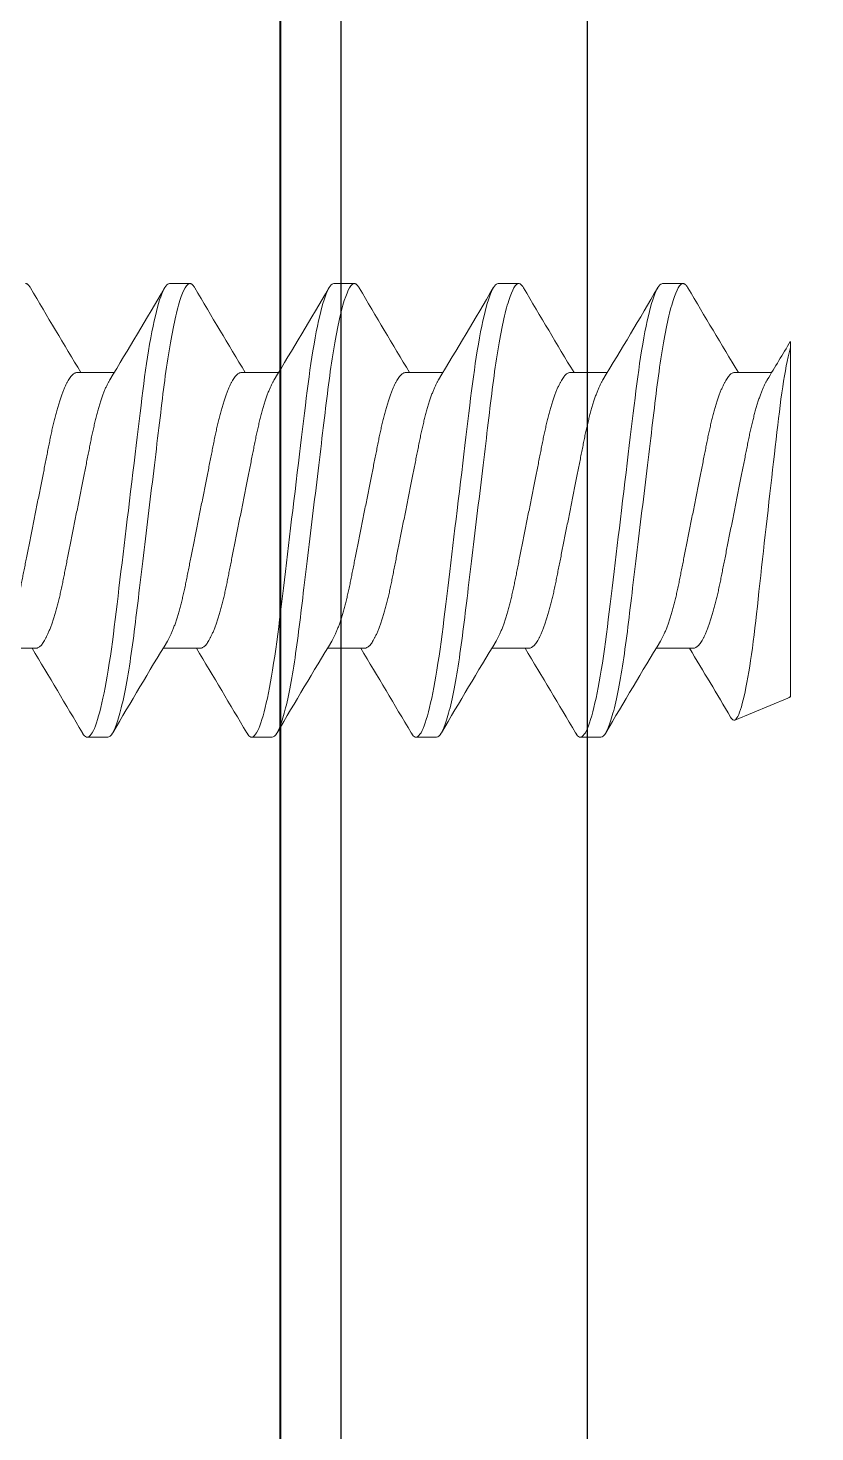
# Model space of a CAD drawing. Extents: x -26 to 91, y -47 to 75.
# Drawn here: x 0.9456 to 1.1849, y 53.9208 to 54.3479 of the extents above; entities that cross this region are included whole.
import ezdxf

# ---------------------------------------------------------------- set-up
doc = ezdxf.new("R2010")
doc.units = 0
doc.header["$MEASUREMENT"] = 0
doc.layers.get('0').update_dxf_attribs({"linetype": 'CONTINUOUS'})
for name, color, linetype in [('Ballons', 7, 'CONTINUOUS'), ('DIM', 7, 'CONTINUOUS'), ('FRAME', 1, 'CONTINUOUS')]:
    doc.layers.add(name, color=color, linetype=linetype)

# ---------------------------------------------------------------- blocks, each defined once
blk = doc.blocks.new('3806 MULLION')
blk.add_lwpolyline([(-1.674, -0.2185), (-3.625, -0.2185, -0.414214), (-3.731, -0.1125), (-3.731, -0.0685, 0.414214), (-3.762, -0.0375), (-3.764, -0.0375, 0.308174), (-3.79284, -0.05714, -0.627979), (-4.0731, -0.078, 0.267949), (-4.09995, -0.0625), (-4.39, -0.0625, 0.414214), (-4.4, -0.0725), (-4.4, -0.36963, -0.237131), (-4.4125, -0.3945, 0.457629), (-4.41592, -0.4413), (-4.34586, -0.51136, -0.668179), (-4.36, -0.5455), (-4.49, -0.5455, -0.414214), (-4.5, -0.5355), (-4.5, 0), (-4.5, 0.5355, -0.414214)], format="xyb")
blk.add_lwpolyline([(-3.625, -0.1435, -0.414214), (-3.656, -0.1125), (-3.656, 0.1125, -0.414214), (-3.625, 0.1435), (-1.637, 0.1435, -0.414214), (-1.606, 0.1125), (-1.606, -0.1125, -0.414214), (-1.637, -0.1435)], format="xyb", close=True)
blk = doc.blocks.new('no 6 500')
at = {"color": 7, "linetype": 'Continuous', "lineweight": 15}
for p, q in [((56.68842, 21.47031), (56.68217, 21.47031)), ((56.73842, 21.47031), (56.73217, 21.47031)), ((56.78842, 21.47031), (56.78217, 21.47031)), ((56.83842, 21.47031), (56.83217, 21.47031)), ((56.89531, 21.4584), (56.87916, 21.46508)), ((56.89605, 21.45809), (56.89605, 21.34991)), ((56.66655, 21.44325), (56.65524, 21.44325)), ((56.71655, 21.44325), (56.70524, 21.44325)), ((56.76655, 21.44325), (56.75524, 21.44325)), ((56.81655, 21.44325), (56.80524, 21.44325)), ((56.86655, 21.44325), (56.85524, 21.44325)), ((56.67905, 21.35937), (56.69036, 21.35937)), ((56.72905, 21.35937), (56.74036, 21.35937)), ((56.77905, 21.35937), (56.79036, 21.35937)), ((56.82905, 21.35937), (56.84036, 21.35937)), ((56.87905, 21.35937), (56.89036, 21.35937)), ((56.70717, 21.33231), (56.71342, 21.33231)), ((56.75717, 21.33231), (56.76342, 21.33231)), ((56.80717, 21.33231), (56.81342, 21.33231)), ((56.85717, 21.33231), (56.86342, 21.33231))]:
    blk.add_line(p, q, dxfattribs=at)
at = {"color": 7, "linetype": 'Continuous', "lineweight": 15, "flags": 128}
for points in [[(56.68069, 21.46899), (56.68077, 21.46912), (56.68107, 21.46956), (56.68135, 21.46989), (56.68164, 21.47013), (56.68191, 21.47026), (56.68217, 21.47031), (56.68246, 21.47026), (56.68276, 21.47009), (56.68306, 21.46982), (56.68338, 21.46943), (56.6837, 21.46893), (56.68402, 21.46831), (56.68434, 21.46761), (56.68465, 21.46681), (56.68498, 21.46591), (56.6853, 21.46491), (56.68563, 21.4638), (56.68596, 21.46259), (56.68629, 21.46129), (56.68662, 21.45989), (56.68695, 21.4584), (56.68727, 21.45683), (56.68759, 21.4552), (56.68791, 21.45349), (56.68823, 21.45172), (56.68854, 21.44988), (56.68886, 21.44782), (56.68919, 21.4457), (56.6895, 21.44352), (56.68981, 21.44128), (56.69011, 21.43901), (56.6904, 21.43669), (56.69067, 21.43447), (56.69095, 21.43219), (56.69123, 21.42985), (56.69152, 21.42744), (56.69182, 21.42498), (56.69212, 21.42246), (56.69243, 21.4199), (56.69274, 21.4173), (56.69306, 21.41465), (56.69339, 21.41198), (56.69371, 21.40934), (56.69403, 21.40667), (56.69435, 21.40399), (56.69467, 21.40131), (56.69502, 21.39841), (56.69537, 21.39552), (56.69572, 21.39265), (56.69607, 21.3898), (56.69641, 21.38697), (56.69674, 21.38419), (56.69706, 21.3816), (56.69736, 21.37906), (56.69766, 21.37657), (56.69796, 21.37413), (56.69825, 21.37175), (56.69853, 21.36943), (56.6988, 21.36717), (56.69907, 21.36497), (56.69934, 21.36281), (56.69963, 21.36067), (56.69992, 21.35862), (56.70021, 21.35661), (56.70051, 21.35465), (56.70081, 21.35274), (56.70115, 21.35076), (56.70149, 21.34885), (56.70183, 21.34702), (56.70218, 21.34529), (56.70253, 21.34365), (56.70288, 21.34211), (56.70321, 21.34075), (56.70354, 21.33949), (56.70386, 21.33833), (56.70419, 21.33726), (56.70451, 21.3363), (56.70483, 21.33545), (56.70515, 21.33469), (56.70546, 21.33405), (56.70577, 21.3335), (56.70607, 21.33306), (56.70635, 21.33273), (56.70664, 21.3325), (56.70691, 21.33236), (56.70717, 21.33231), (56.70717, 21.33231)], [(56.73069, 21.46899), (56.73077, 21.46912), (56.73107, 21.46956), (56.73135, 21.46989), (56.73164, 21.47013), (56.73191, 21.47026), (56.73217, 21.47031), (56.73246, 21.47026), (56.73276, 21.47009), (56.73306, 21.46982), (56.73338, 21.46943), (56.7337, 21.46893), (56.73402, 21.46831), (56.73434, 21.46761), (56.73465, 21.46681), (56.73498, 21.46591), (56.7353, 21.46491), (56.73563, 21.4638), (56.73596, 21.46259), (56.73629, 21.46129), (56.73662, 21.45989), (56.73695, 21.4584), (56.73727, 21.45683), (56.73759, 21.4552), (56.73791, 21.45349), (56.73823, 21.45172), (56.73854, 21.44988), (56.73886, 21.44782), (56.73919, 21.4457), (56.7395, 21.44352), (56.73981, 21.44128), (56.74011, 21.43901), (56.7404, 21.43669), (56.74067, 21.43447), (56.74095, 21.43219), (56.74123, 21.42985), (56.74152, 21.42744), (56.74182, 21.42498), (56.74212, 21.42246), (56.74243, 21.4199), (56.74274, 21.4173), (56.74306, 21.41465), (56.74339, 21.41198), (56.74371, 21.40934), (56.74403, 21.40667), (56.74435, 21.40399), (56.74467, 21.40131), (56.74502, 21.39841), (56.74537, 21.39552), (56.74572, 21.39265), (56.74607, 21.3898), (56.74641, 21.38697), (56.74674, 21.38419), (56.74706, 21.3816), (56.74736, 21.37906), (56.74766, 21.37657), (56.74796, 21.37413), (56.74825, 21.37175), (56.74853, 21.36943), (56.7488, 21.36717), (56.74907, 21.36497), (56.74934, 21.36281), (56.74963, 21.36067), (56.74992, 21.35862), (56.75021, 21.35661), (56.75051, 21.35465), (56.75081, 21.35274), (56.75115, 21.35076), (56.75149, 21.34885), (56.75183, 21.34702), (56.75218, 21.34529), (56.75253, 21.34365), (56.75288, 21.34211), (56.75321, 21.34075), (56.75354, 21.33949), (56.75386, 21.33833), (56.75419, 21.33726), (56.75451, 21.3363), (56.75483, 21.33545), (56.75515, 21.33469), (56.75546, 21.33405), (56.75577, 21.3335), (56.75607, 21.33306), (56.75635, 21.33273), (56.75664, 21.3325), (56.75691, 21.33236), (56.75717, 21.33231), (56.75717, 21.33231)], [(56.78069, 21.46899), (56.78077, 21.46912), (56.78107, 21.46956), (56.78135, 21.46989), (56.78164, 21.47013), (56.78191, 21.47026), (56.78217, 21.47031), (56.78246, 21.47026), (56.78276, 21.47009), (56.78306, 21.46982), (56.78338, 21.46943), (56.7837, 21.46893), (56.78402, 21.46831), (56.78434, 21.46761), (56.78465, 21.46681), (56.78498, 21.46591), (56.7853, 21.46491), (56.78563, 21.4638), (56.78596, 21.46259), (56.78629, 21.46129), (56.78662, 21.45989), (56.78695, 21.4584), (56.78727, 21.45683), (56.78759, 21.4552), (56.78791, 21.45349), (56.78823, 21.45172), (56.78854, 21.44988), (56.78886, 21.44782), (56.78919, 21.4457), (56.7895, 21.44352), (56.78981, 21.44128), (56.79011, 21.43901), (56.7904, 21.43669), (56.79067, 21.43447), (56.79095, 21.43219), (56.79123, 21.42985), (56.79152, 21.42744), (56.79182, 21.42498), (56.79212, 21.42246), (56.79243, 21.4199), (56.79274, 21.4173), (56.79306, 21.41465), (56.79339, 21.41198), (56.79371, 21.40934), (56.79403, 21.40667), (56.79435, 21.40399), (56.79467, 21.40131), (56.79502, 21.39841), (56.79537, 21.39552), (56.79572, 21.39265), (56.79607, 21.3898), (56.79641, 21.38697), (56.79674, 21.38419), (56.79706, 21.3816), (56.79736, 21.37906), (56.79766, 21.37657), (56.79796, 21.37413), (56.79825, 21.37175), (56.79853, 21.36943), (56.7988, 21.36717), (56.79907, 21.36497), (56.79934, 21.36281), (56.79963, 21.36067), (56.79992, 21.35862), (56.80021, 21.35661), (56.80051, 21.35465), (56.80081, 21.35274), (56.80115, 21.35076), (56.80149, 21.34885), (56.80183, 21.34702), (56.80218, 21.34529), (56.80253, 21.34365), (56.80288, 21.34211), (56.80321, 21.34075), (56.80354, 21.33949), (56.80386, 21.33833), (56.80419, 21.33726), (56.80451, 21.3363), (56.80483, 21.33545), (56.80515, 21.33469), (56.80546, 21.33405), (56.80577, 21.3335), (56.80607, 21.33306), (56.80635, 21.33273), (56.80664, 21.3325), (56.80691, 21.33236), (56.80717, 21.33231), (56.80717, 21.33231)], [(56.83069, 21.46899), (56.83077, 21.46912), (56.83107, 21.46956), (56.83135, 21.46989), (56.83164, 21.47013), (56.83191, 21.47026), (56.83217, 21.47031), (56.83246, 21.47026), (56.83276, 21.47009), (56.83306, 21.46982), (56.83338, 21.46943), (56.8337, 21.46893), (56.83402, 21.46831), (56.83434, 21.46761), (56.83465, 21.46681), (56.83498, 21.46591), (56.8353, 21.46491), (56.83563, 21.4638), (56.83596, 21.46259), (56.83629, 21.46129), (56.83662, 21.45989), (56.83695, 21.4584), (56.83727, 21.45683), (56.83759, 21.4552), (56.83791, 21.45349), (56.83823, 21.45172), (56.83854, 21.44988), (56.83886, 21.44782), (56.83919, 21.4457), (56.8395, 21.44352), (56.83981, 21.44128), (56.84011, 21.43901), (56.8404, 21.43669), (56.84067, 21.43447), (56.84095, 21.43219), (56.84123, 21.42985), (56.84152, 21.42744), (56.84182, 21.42498), (56.84212, 21.42246), (56.84243, 21.4199), (56.84274, 21.4173), (56.84306, 21.41465), (56.84339, 21.41198), (56.84371, 21.40934), (56.84403, 21.40667), (56.84435, 21.40399), (56.84467, 21.40131), (56.84502, 21.39841), (56.84537, 21.39552), (56.84572, 21.39265), (56.84607, 21.3898), (56.84641, 21.38697), (56.84674, 21.38419), (56.84706, 21.3816), (56.84736, 21.37906), (56.84766, 21.37657), (56.84796, 21.37413), (56.84825, 21.37175), (56.84853, 21.36943), (56.8488, 21.36717), (56.84907, 21.36497), (56.84934, 21.36281), (56.84963, 21.36067), (56.84992, 21.35862), (56.85021, 21.35661), (56.85051, 21.35465), (56.85081, 21.35274), (56.85115, 21.35076), (56.85149, 21.34885), (56.85183, 21.34702), (56.85218, 21.34529), (56.85253, 21.34365), (56.85288, 21.34211), (56.85321, 21.34075), (56.85354, 21.33949), (56.85386, 21.33833), (56.85419, 21.33726), (56.85451, 21.3363), (56.85483, 21.33545), (56.85515, 21.33469), (56.85546, 21.33405), (56.85577, 21.3335), (56.85607, 21.33306), (56.85635, 21.33273), (56.85664, 21.3325), (56.85691, 21.33236), (56.85717, 21.33231), (56.85717, 21.33231)], [(56.89605, 21.35182), (56.89595, 21.35218), (56.89567, 21.35334), (56.89538, 21.3546), (56.89509, 21.35596), (56.89482, 21.35734), (56.89454, 21.35881), (56.89427, 21.36037), (56.89401, 21.362), (56.89374, 21.36374), (56.89347, 21.36555), (56.89321, 21.36745), (56.89295, 21.36941), (56.89271, 21.37135), (56.89247, 21.37336), (56.89223, 21.37542), (56.89198, 21.37753), (56.89172, 21.37972), (56.89146, 21.38196), (56.8912, 21.38425), (56.89093, 21.38657), (56.89066, 21.38893), (56.89038, 21.39132), (56.8901, 21.39374), (56.88983, 21.39619), (56.88954, 21.3987), (56.88926, 21.40122), (56.88897, 21.40376), (56.88868, 21.40631), (56.88841, 21.40878), (56.88813, 21.41125), (56.88786, 21.41373), (56.88759, 21.41618), (56.88731, 21.41867), (56.88704, 21.42114), (56.88677, 21.42358), (56.88651, 21.426), (56.88626, 21.42829), (56.88602, 21.43053), (56.88578, 21.43275), (56.88554, 21.43492), (56.88528, 21.43707), (56.88503, 21.43917), (56.88476, 21.44123), (56.8845, 21.44321), (56.88423, 21.44512), (56.88396, 21.44696), (56.88369, 21.44874), (56.88341, 21.45044), (56.88313, 21.45209), (56.88284, 21.45365), (56.88256, 21.45514), (56.88227, 21.45653), (56.882, 21.45779), (56.88172, 21.45897), (56.88144, 21.46005), (56.88117, 21.46103), (56.88089, 21.46193), (56.88062, 21.46272), (56.88034, 21.46341), (56.88007, 21.46398), (56.87982, 21.46442), (56.87957, 21.46476), (56.87933, 21.46499), (56.87909, 21.46511), (56.87884, 21.46512), (56.87858, 21.46503), (56.87833, 21.46482), (56.87806, 21.4645), (56.87787, 21.46419)], [(56.8953, 21.45839), (56.89567, 21.4582), (56.89605, 21.45791)]]:
    blk.add_lwpolyline(points, dxfattribs=at)
at = {"color": 7, "linetype": 'Continuous', "lineweight": 15}
for centre, radius, start, end in [((54.64127, 22.66592), 2.36471, 328.86553, 329.59164), ((58.63673, 22.61116), 2.25714, 210.39936, 211.22546), ((54.69127, 22.66592), 2.36471, 328.86553, 329.59164), ((58.6869, 22.61127), 2.25734, 210.3994, 211.22543), ((54.74111, 22.66602), 2.36491, 328.86559, 329.59164), ((58.737, 22.61132), 2.25745, 210.39942, 211.2254), ((54.79111, 22.66602), 2.36491, 328.86559, 329.59164), ((58.78734, 22.61153), 2.25785, 210.39949, 211.22533), ((55.02078, 22.55834), 2.15544, 328.84615, 329.49452), ((58.70425, 20.13675), 2.36462, 148.86552, 149.59176), ((54.75848, 20.19123), 2.25759, 30.39934, 31.22538), ((58.75425, 20.13675), 2.36462, 148.86552, 149.59176), ((54.80848, 20.19123), 2.25759, 30.39934, 31.22538), ((58.80367, 20.1371), 2.36394, 148.86541, 149.59186), ((54.85864, 20.19132), 2.2574, 30.39928, 31.22538), ((58.85367, 20.1371), 2.36394, 148.86541, 149.59186), ((54.90864, 20.19132), 2.2574, 30.39928, 31.22538), ((58.90367, 20.1371), 2.36394, 148.86541, 149.59186), ((55.48396, 20.50714), 1.64446, 30.83005, 31.30443)]:
    blk.add_arc(centre, radius, start, end, dxfattribs=at)
for points, knots in [([(56.68842, 21.47031), (56.68933, 21.47031), (56.69038, 21.46863), (56.69258, 21.46164), (56.69373, 21.45633), (56.69531, 21.44665), (56.69582, 21.44315), (56.69677, 21.43586), (56.69721, 21.43206), (56.6987, 21.41977), (56.69981, 21.41055), (56.70204, 21.39207), (56.70315, 21.38285), (56.70464, 21.37056), (56.70508, 21.36677), (56.70603, 21.35947), (56.70654, 21.35597), (56.70812, 21.34629), (56.70927, 21.34098), (56.71147, 21.33399), (56.71252, 21.33231), (56.71342, 21.33231)], [0, 0, 0, 0, 0.125, 0.125, 0.25, 0.25, 0.3125, 0.3125, 0.375, 0.375, 0.5, 0.5, 0.625, 0.625, 0.6875, 0.6875, 0.75, 0.75, 0.875, 0.875, 1, 1, 1, 1]), ([(56.73842, 21.47031), (56.73933, 21.47031), (56.74038, 21.46863), (56.74258, 21.46164), (56.74373, 21.45633), (56.74531, 21.44665), (56.74582, 21.44315), (56.74677, 21.43586), (56.74721, 21.43206), (56.7487, 21.41977), (56.74981, 21.41055), (56.75204, 21.39207), (56.75315, 21.38285), (56.75464, 21.37056), (56.75508, 21.36677), (56.75603, 21.35947), (56.75654, 21.35597), (56.75812, 21.34629), (56.75927, 21.34098), (56.76147, 21.33399), (56.76252, 21.33231), (56.76342, 21.33231)], [0, 0, 0, 0, 0.125, 0.125, 0.25, 0.25, 0.3125, 0.3125, 0.375, 0.375, 0.5, 0.5, 0.625, 0.625, 0.6875, 0.6875, 0.75, 0.75, 0.875, 0.875, 1, 1, 1, 1]), ([(56.78842, 21.47031), (56.78933, 21.47031), (56.79038, 21.46863), (56.79258, 21.46164), (56.79373, 21.45633), (56.79531, 21.44665), (56.79582, 21.44315), (56.79677, 21.43586), (56.79721, 21.43206), (56.7987, 21.41977), (56.79981, 21.41055), (56.80204, 21.39207), (56.80315, 21.38285), (56.80464, 21.37056), (56.80508, 21.36677), (56.80603, 21.35947), (56.80654, 21.35597), (56.80812, 21.34629), (56.80927, 21.34098), (56.81147, 21.33399), (56.81252, 21.33231), (56.81342, 21.33231)], [0, 0, 0, 0, 0.125, 0.125, 0.25, 0.25, 0.3125, 0.3125, 0.375, 0.375, 0.5, 0.5, 0.625, 0.625, 0.6875, 0.6875, 0.75, 0.75, 0.875, 0.875, 1, 1, 1, 1]), ([(56.83842, 21.47031), (56.83933, 21.47031), (56.84038, 21.46863), (56.84258, 21.46164), (56.84373, 21.45633), (56.84531, 21.44665), (56.84582, 21.44315), (56.84677, 21.43586), (56.84721, 21.43206), (56.8487, 21.41977), (56.84981, 21.41055), (56.85204, 21.39207), (56.85315, 21.38285), (56.85464, 21.37056), (56.85508, 21.36677), (56.85603, 21.35947), (56.85654, 21.35597), (56.85812, 21.34629), (56.85927, 21.34098), (56.86147, 21.33399), (56.86252, 21.33231), (56.86342, 21.33231)], [0, 0, 0, 0, 0.125, 0.125, 0.25, 0.25, 0.3125, 0.3125, 0.375, 0.375, 0.5, 0.5, 0.625, 0.625, 0.6875, 0.6875, 0.75, 0.75, 0.875, 0.875, 1, 1, 1, 1]), ([(56.65658, 21.44104), (56.65661, 21.44098), (56.65679, 21.44071), (56.65709, 21.44013), (56.65751, 21.4393), (56.65792, 21.43836), (56.65834, 21.43732), (56.65876, 21.43619), (56.65918, 21.43497), (56.6596, 21.43367), (56.66001, 21.43229), (56.66041, 21.43085), (56.6608, 21.42934), (56.66119, 21.42778), (56.66156, 21.42617), (56.66193, 21.42452), (56.66227, 21.42284), (56.66261, 21.42112), (56.66296, 21.41937), (56.66332, 21.41756), (56.66369, 21.41568), (56.66408, 21.41374), (56.66448, 21.41174), (56.66488, 21.4097), (56.66529, 21.40763), (56.66571, 21.40554), (56.66613, 21.40343), (56.66655, 21.40131), (56.66697, 21.3992), (56.66739, 21.39709), (56.6678, 21.395), (56.66821, 21.39294), (56.66862, 21.39092), (56.66901, 21.38894), (56.66939, 21.38703), (56.66976, 21.38516), (56.67012, 21.38333), (56.67048, 21.38155), (56.67082, 21.37981), (56.67117, 21.37812), (56.67153, 21.37646), (56.67191, 21.37485), (56.6723, 21.37329), (56.67269, 21.37178), (56.67309, 21.37033), (56.6735, 21.36896), (56.67391, 21.36766), (56.67433, 21.36644), (56.67475, 21.36532), (56.67516, 21.36429), (56.67558, 21.36336), (56.67598, 21.36253), (56.67639, 21.36178), (56.6768, 21.36113), (56.6772, 21.36058), (56.67759, 21.36014), (56.67797, 21.35979), (56.67834, 21.35955), (56.6787, 21.3594), (56.67893, 21.35938), (56.67905, 21.35937)], [0, 0, 0, 0, 0.004966, 0.022455, 0.040006, 0.057957, 0.075925, 0.093885, 0.111813, 0.129685, 0.147477, 0.165166, 0.18269, 0.200069, 0.217281, 0.234309, 0.251134, 0.267546, 0.284142, 0.300926, 0.317884, 0.335347, 0.35295, 0.370672, 0.38849, 0.406382, 0.424323, 0.442288, 0.460214, 0.478115, 0.495968, 0.513749, 0.531433, 0.548687, 0.565807, 0.582772, 0.599567, 0.616509, 0.633259, 0.650119, 0.667182, 0.684431, 0.701847, 0.71941, 0.73706, 0.754812, 0.772645, 0.790534, 0.808455, 0.826063, 0.843656, 0.86121, 0.878703, 0.896466, 0.914118, 0.931639, 0.949006, 0.966201, 0.983205, 1, 1, 1, 1]), ([(56.66655, 21.44325), (56.66666, 21.44324), (56.6669, 21.44322), (56.66726, 21.44307), (56.66763, 21.44283), (56.66801, 21.44249), (56.6684, 21.44205), (56.66879, 21.44151), (56.66919, 21.44087), (56.66959, 21.44014), (56.67001, 21.4393), (56.67042, 21.43836), (56.67084, 21.43732), (56.67126, 21.43619), (56.67168, 21.43497), (56.6721, 21.43367), (56.67251, 21.43229), (56.67291, 21.43085), (56.6733, 21.42934), (56.67369, 21.42778), (56.67406, 21.42617), (56.67443, 21.42452), (56.67477, 21.42284), (56.67511, 21.42112), (56.67546, 21.41937), (56.67582, 21.41756), (56.67619, 21.41568), (56.67658, 21.41374), (56.67698, 21.41174), (56.67738, 21.4097), (56.67779, 21.40763), (56.67821, 21.40554), (56.67863, 21.40343), (56.67905, 21.40131), (56.67947, 21.3992), (56.67989, 21.39709), (56.6803, 21.395), (56.68071, 21.39294), (56.68112, 21.39092), (56.68151, 21.38894), (56.68189, 21.38703), (56.68226, 21.38516), (56.68262, 21.38333), (56.68298, 21.38155), (56.68332, 21.37981), (56.68367, 21.37812), (56.68403, 21.37646), (56.68441, 21.37485), (56.6848, 21.37329), (56.68519, 21.37178), (56.68559, 21.37033), (56.686, 21.36896), (56.68641, 21.36766), (56.68683, 21.36644), (56.68725, 21.36532), (56.68766, 21.36429), (56.68808, 21.36336), (56.68848, 21.36253), (56.6888, 21.36194), (56.68898, 21.36166), (56.68902, 21.36159)], [0, 0, 0, 0, 0.016759, 0.033724, 0.050881, 0.068209, 0.08569, 0.102987, 0.120391, 0.13788, 0.155431, 0.173382, 0.19135, 0.20931, 0.227238, 0.24511, 0.262902, 0.28059, 0.298115, 0.315494, 0.332706, 0.349734, 0.366559, 0.382971, 0.399566, 0.416351, 0.433309, 0.450771, 0.468375, 0.486097, 0.503915, 0.521807, 0.539747, 0.557713, 0.575639, 0.59354, 0.611393, 0.629174, 0.646858, 0.664112, 0.681232, 0.698198, 0.714992, 0.731934, 0.748684, 0.765544, 0.782607, 0.799856, 0.817272, 0.834835, 0.852485, 0.870238, 0.88807, 0.905959, 0.92388, 0.941489, 0.959082, 0.976636, 0.994128, 1, 1, 1, 1]), ([(56.70658, 21.44104), (56.70661, 21.44098), (56.70679, 21.44071), (56.70709, 21.44013), (56.70751, 21.4393), (56.70792, 21.43836), (56.70834, 21.43732), (56.70876, 21.43619), (56.70918, 21.43497), (56.7096, 21.43367), (56.71001, 21.43229), (56.71041, 21.43085), (56.7108, 21.42934), (56.71119, 21.42778), (56.71156, 21.42617), (56.71193, 21.42452), (56.71227, 21.42284), (56.71261, 21.42112), (56.71296, 21.41937), (56.71332, 21.41756), (56.71369, 21.41568), (56.71408, 21.41374), (56.71448, 21.41174), (56.71488, 21.4097), (56.71529, 21.40763), (56.71571, 21.40554), (56.71613, 21.40343), (56.71655, 21.40131), (56.71697, 21.3992), (56.71739, 21.39709), (56.7178, 21.395), (56.71821, 21.39294), (56.71862, 21.39092), (56.71901, 21.38894), (56.71939, 21.38703), (56.71976, 21.38516), (56.72012, 21.38333), (56.72048, 21.38155), (56.72082, 21.37981), (56.72117, 21.37812), (56.72153, 21.37646), (56.72191, 21.37485), (56.7223, 21.37329), (56.72269, 21.37178), (56.72309, 21.37033), (56.7235, 21.36896), (56.72391, 21.36766), (56.72433, 21.36644), (56.72475, 21.36532), (56.72516, 21.36429), (56.72558, 21.36336), (56.72598, 21.36253), (56.72639, 21.36178), (56.7268, 21.36113), (56.7272, 21.36058), (56.72759, 21.36014), (56.72797, 21.35979), (56.72834, 21.35955), (56.7287, 21.3594), (56.72893, 21.35938), (56.72905, 21.35937)], [0, 0, 0, 0, 0.004966, 0.022455, 0.040006, 0.057957, 0.075925, 0.093885, 0.111813, 0.129685, 0.147477, 0.165166, 0.18269, 0.200069, 0.217281, 0.234309, 0.251134, 0.267546, 0.284142, 0.300926, 0.317884, 0.335347, 0.35295, 0.370672, 0.38849, 0.406382, 0.424323, 0.442288, 0.460214, 0.478115, 0.495968, 0.513749, 0.531433, 0.548687, 0.565807, 0.582772, 0.599567, 0.616509, 0.633259, 0.650119, 0.667182, 0.684431, 0.701847, 0.71941, 0.73706, 0.754812, 0.772645, 0.790534, 0.808455, 0.826063, 0.843656, 0.86121, 0.878703, 0.896466, 0.914118, 0.931639, 0.949006, 0.966201, 0.983205, 1, 1, 1, 1]), ([(56.71655, 21.44325), (56.71666, 21.44324), (56.7169, 21.44322), (56.71726, 21.44307), (56.71763, 21.44283), (56.71801, 21.44249), (56.7184, 21.44205), (56.71879, 21.44151), (56.71919, 21.44087), (56.71959, 21.44014), (56.72001, 21.4393), (56.72042, 21.43836), (56.72084, 21.43732), (56.72126, 21.43619), (56.72168, 21.43497), (56.7221, 21.43367), (56.72251, 21.43229), (56.72291, 21.43085), (56.7233, 21.42934), (56.72369, 21.42778), (56.72406, 21.42617), (56.72443, 21.42452), (56.72477, 21.42284), (56.72511, 21.42112), (56.72546, 21.41937), (56.72582, 21.41756), (56.72619, 21.41568), (56.72658, 21.41374), (56.72698, 21.41174), (56.72738, 21.4097), (56.72779, 21.40763), (56.72821, 21.40554), (56.72863, 21.40343), (56.72905, 21.40131), (56.72947, 21.3992), (56.72989, 21.39709), (56.7303, 21.395), (56.73071, 21.39294), (56.73112, 21.39092), (56.73151, 21.38894), (56.73189, 21.38703), (56.73226, 21.38516), (56.73262, 21.38333), (56.73298, 21.38155), (56.73332, 21.37981), (56.73367, 21.37812), (56.73403, 21.37646), (56.73441, 21.37485), (56.7348, 21.37329), (56.73519, 21.37178), (56.73559, 21.37033), (56.736, 21.36896), (56.73641, 21.36766), (56.73683, 21.36644), (56.73725, 21.36532), (56.73766, 21.36429), (56.73808, 21.36336), (56.73848, 21.36253), (56.7388, 21.36194), (56.73898, 21.36166), (56.73902, 21.36159)], [0, 0, 0, 0, 0.016759, 0.033724, 0.050881, 0.068209, 0.08569, 0.102987, 0.120391, 0.13788, 0.155431, 0.173382, 0.19135, 0.20931, 0.227238, 0.24511, 0.262902, 0.28059, 0.298115, 0.315494, 0.332706, 0.349734, 0.366559, 0.382971, 0.399567, 0.416351, 0.433309, 0.450771, 0.468375, 0.486097, 0.503915, 0.521807, 0.539748, 0.557713, 0.575639, 0.59354, 0.611393, 0.629174, 0.646858, 0.664112, 0.681232, 0.698198, 0.714992, 0.731934, 0.748684, 0.765544, 0.782607, 0.799856, 0.817272, 0.834835, 0.852485, 0.870238, 0.88807, 0.905959, 0.92388, 0.941489, 0.959082, 0.976636, 0.994128, 1, 1, 1, 1]), ([(56.75658, 21.44104), (56.75661, 21.44098), (56.75679, 21.44071), (56.75709, 21.44013), (56.75751, 21.4393), (56.75792, 21.43836), (56.75834, 21.43732), (56.75876, 21.43619), (56.75918, 21.43497), (56.7596, 21.43367), (56.76001, 21.43229), (56.76041, 21.43085), (56.7608, 21.42934), (56.76119, 21.42778), (56.76156, 21.42617), (56.76193, 21.42452), (56.76227, 21.42284), (56.76261, 21.42112), (56.76296, 21.41937), (56.76332, 21.41756), (56.76369, 21.41568), (56.76408, 21.41374), (56.76448, 21.41174), (56.76488, 21.4097), (56.76529, 21.40763), (56.76571, 21.40554), (56.76613, 21.40343), (56.76655, 21.40131), (56.76697, 21.3992), (56.76739, 21.39709), (56.7678, 21.395), (56.76821, 21.39294), (56.76862, 21.39092), (56.76901, 21.38894), (56.76939, 21.38703), (56.76976, 21.38516), (56.77012, 21.38333), (56.77048, 21.38155), (56.77082, 21.37981), (56.77117, 21.37812), (56.77153, 21.37646), (56.77191, 21.37485), (56.7723, 21.37329), (56.77269, 21.37178), (56.77309, 21.37033), (56.7735, 21.36896), (56.77391, 21.36766), (56.77433, 21.36644), (56.77475, 21.36532), (56.77516, 21.36429), (56.77558, 21.36336), (56.77598, 21.36253), (56.77639, 21.36178), (56.7768, 21.36113), (56.7772, 21.36058), (56.77759, 21.36014), (56.77797, 21.35979), (56.77834, 21.35955), (56.7787, 21.3594), (56.77893, 21.35938), (56.77905, 21.35937)], [0, 0, 0, 0, 0.004966, 0.022455, 0.040006, 0.057957, 0.075925, 0.093885, 0.111813, 0.129685, 0.147477, 0.165166, 0.18269, 0.200069, 0.217281, 0.234309, 0.251134, 0.267546, 0.284142, 0.300926, 0.317884, 0.335347, 0.35295, 0.370672, 0.38849, 0.406382, 0.424323, 0.442288, 0.460214, 0.478115, 0.495968, 0.513749, 0.531433, 0.548687, 0.565807, 0.582772, 0.599567, 0.616509, 0.633258, 0.650119, 0.667182, 0.684431, 0.701847, 0.71941, 0.73706, 0.754812, 0.772645, 0.790534, 0.808455, 0.826063, 0.843656, 0.86121, 0.878703, 0.896466, 0.914118, 0.931639, 0.949006, 0.966201, 0.983205, 1, 1, 1, 1]), ([(56.76655, 21.44325), (56.76666, 21.44324), (56.7669, 21.44322), (56.76726, 21.44307), (56.76763, 21.44283), (56.76801, 21.44249), (56.7684, 21.44205), (56.76879, 21.44151), (56.76919, 21.44087), (56.76959, 21.44014), (56.77001, 21.4393), (56.77042, 21.43836), (56.77084, 21.43732), (56.77126, 21.43619), (56.77168, 21.43497), (56.7721, 21.43367), (56.77251, 21.43229), (56.77291, 21.43085), (56.7733, 21.42934), (56.77369, 21.42778), (56.77406, 21.42617), (56.77443, 21.42452), (56.77477, 21.42284), (56.77511, 21.42112), (56.77546, 21.41937), (56.77582, 21.41756), (56.77619, 21.41568), (56.77658, 21.41374), (56.77698, 21.41174), (56.77738, 21.4097), (56.77779, 21.40763), (56.77821, 21.40554), (56.77863, 21.40343), (56.77905, 21.40131), (56.77947, 21.3992), (56.77989, 21.39709), (56.7803, 21.395), (56.78071, 21.39294), (56.78112, 21.39092), (56.78151, 21.38894), (56.78189, 21.38703), (56.78226, 21.38516), (56.78262, 21.38333), (56.78298, 21.38155), (56.78332, 21.37981), (56.78367, 21.37812), (56.78403, 21.37646), (56.78441, 21.37485), (56.7848, 21.37329), (56.78519, 21.37178), (56.78559, 21.37033), (56.786, 21.36896), (56.78641, 21.36766), (56.78683, 21.36644), (56.78725, 21.36532), (56.78766, 21.36429), (56.78808, 21.36336), (56.78848, 21.36253), (56.7888, 21.36194), (56.78898, 21.36166), (56.78902, 21.36159)], [0, 0, 0, 0, 0.0167585, 0.0337243, 0.0508805, 0.0682089, 0.0856898, 0.1029871, 0.1203908, 0.1378796, 0.155431, 0.1733816, 0.1913495, 0.2093099, 0.2272381, 0.2451101, 0.2629019, 0.2805903, 0.298115, 0.3154936, 0.332706, 0.3497336, 0.3665591, 0.3829713, 0.3995665, 0.4163512, 0.4333087, 0.4507714, 0.4683746, 0.4860968, 0.5039154, 0.5218069, 0.5397475, 0.5577127, 0.5756388, 0.5935404, 0.6113932, 0.6291736, 0.6468581, 0.6641121, 0.6812316, 0.6981976, 0.7149917, 0.7319339, 0.7486836, 0.7655438, 0.7826072, 0.7998562, 0.8172722, 0.8348351, 0.8524849, 0.8702375, 0.8880702, 0.905959, 0.92388, 0.9414887, 0.9590816, 0.9766357, 0.9941282, 1, 1, 1, 1]), ([(56.80658, 21.44104), (56.80661, 21.44098), (56.80679, 21.44071), (56.80709, 21.44013), (56.80751, 21.4393), (56.80792, 21.43836), (56.80834, 21.43732), (56.80876, 21.43619), (56.80918, 21.43497), (56.8096, 21.43367), (56.81001, 21.43229), (56.81041, 21.43085), (56.8108, 21.42934), (56.81119, 21.42778), (56.81156, 21.42617), (56.81193, 21.42452), (56.81227, 21.42284), (56.81261, 21.42112), (56.81296, 21.41937), (56.81332, 21.41756), (56.81369, 21.41568), (56.81408, 21.41374), (56.81448, 21.41174), (56.81488, 21.4097), (56.81529, 21.40763), (56.81571, 21.40554), (56.81613, 21.40343), (56.81655, 21.40131), (56.81697, 21.3992), (56.81739, 21.39709), (56.8178, 21.395), (56.81821, 21.39294), (56.81862, 21.39092), (56.81901, 21.38894), (56.81939, 21.38703), (56.81976, 21.38516), (56.82012, 21.38333), (56.82048, 21.38155), (56.82082, 21.37981), (56.82117, 21.37812), (56.82153, 21.37646), (56.82191, 21.37485), (56.8223, 21.37329), (56.82269, 21.37178), (56.82309, 21.37033), (56.8235, 21.36896), (56.82391, 21.36766), (56.82433, 21.36644), (56.82475, 21.36532), (56.82516, 21.36429), (56.82558, 21.36336), (56.82598, 21.36253), (56.82639, 21.36178), (56.8268, 21.36113), (56.8272, 21.36058), (56.82759, 21.36014), (56.82797, 21.35979), (56.82834, 21.35955), (56.8287, 21.3594), (56.82893, 21.35938), (56.82905, 21.35937)], [0, 0, 0, 0, 0.004966, 0.022455, 0.040006, 0.057957, 0.075925, 0.093885, 0.111814, 0.129685, 0.147477, 0.165166, 0.18269, 0.200069, 0.217281, 0.234309, 0.251134, 0.267547, 0.284142, 0.300926, 0.317884, 0.335347, 0.35295, 0.370672, 0.38849, 0.406382, 0.424323, 0.442288, 0.460214, 0.478115, 0.495968, 0.513749, 0.531433, 0.548687, 0.565807, 0.582772, 0.599567, 0.616509, 0.633258, 0.650119, 0.667182, 0.684431, 0.701847, 0.71941, 0.73706, 0.754812, 0.772645, 0.790534, 0.808455, 0.826063, 0.843656, 0.86121, 0.878703, 0.896466, 0.914118, 0.931639, 0.949006, 0.966201, 0.983205, 1, 1, 1, 1]), ([(56.81655, 21.44325), (56.81666, 21.44324), (56.8169, 21.44322), (56.81726, 21.44307), (56.81763, 21.44283), (56.81801, 21.44249), (56.8184, 21.44205), (56.81879, 21.44151), (56.81919, 21.44087), (56.81959, 21.44014), (56.82001, 21.4393), (56.82042, 21.43836), (56.82084, 21.43732), (56.82126, 21.43619), (56.82168, 21.43497), (56.8221, 21.43367), (56.82251, 21.43229), (56.82291, 21.43085), (56.8233, 21.42934), (56.82369, 21.42778), (56.82406, 21.42617), (56.82443, 21.42452), (56.82477, 21.42284), (56.82511, 21.42112), (56.82546, 21.41937), (56.82582, 21.41756), (56.82619, 21.41568), (56.82658, 21.41374), (56.82698, 21.41174), (56.82738, 21.4097), (56.82779, 21.40763), (56.82821, 21.40554), (56.82863, 21.40343), (56.82905, 21.40131), (56.82947, 21.3992), (56.82989, 21.39709), (56.8303, 21.395), (56.83071, 21.39294), (56.83112, 21.39092), (56.83151, 21.38894), (56.83189, 21.38703), (56.83226, 21.38516), (56.83262, 21.38333), (56.83298, 21.38155), (56.83332, 21.37981), (56.83367, 21.37812), (56.83403, 21.37646), (56.83441, 21.37485), (56.8348, 21.37329), (56.83519, 21.37178), (56.83559, 21.37033), (56.836, 21.36896), (56.83641, 21.36766), (56.83683, 21.36644), (56.83725, 21.36532), (56.83766, 21.36429), (56.83808, 21.36336), (56.83848, 21.36253), (56.8388, 21.36194), (56.83898, 21.36166), (56.83902, 21.36159)], [0, 0, 0, 0, 0.016758, 0.033724, 0.050881, 0.068209, 0.08569, 0.102987, 0.120391, 0.13788, 0.155431, 0.173382, 0.191349, 0.20931, 0.227238, 0.24511, 0.262902, 0.28059, 0.298115, 0.315494, 0.332706, 0.349734, 0.366559, 0.382971, 0.399567, 0.416351, 0.433309, 0.450771, 0.468375, 0.486097, 0.503915, 0.521807, 0.539748, 0.557713, 0.575639, 0.59354, 0.611393, 0.629174, 0.646858, 0.664112, 0.681232, 0.698198, 0.714992, 0.731934, 0.748684, 0.765544, 0.782607, 0.799856, 0.817272, 0.834835, 0.852485, 0.870238, 0.88807, 0.905959, 0.92388, 0.941489, 0.959082, 0.976636, 0.994128, 1, 1, 1, 1]), ([(56.85658, 21.44104), (56.85661, 21.44098), (56.85679, 21.44071), (56.85709, 21.44013), (56.85751, 21.4393), (56.85792, 21.43836), (56.85834, 21.43732), (56.85876, 21.43619), (56.85918, 21.43497), (56.8596, 21.43367), (56.86001, 21.43229), (56.86041, 21.43085), (56.8608, 21.42934), (56.86119, 21.42778), (56.86156, 21.42617), (56.86193, 21.42452), (56.86227, 21.42284), (56.86261, 21.42112), (56.86296, 21.41937), (56.86332, 21.41756), (56.86369, 21.41568), (56.86408, 21.41374), (56.86448, 21.41174), (56.86488, 21.4097), (56.86529, 21.40763), (56.86571, 21.40554), (56.86613, 21.40343), (56.86655, 21.40131), (56.86697, 21.3992), (56.86739, 21.39709), (56.8678, 21.395), (56.86821, 21.39294), (56.86862, 21.39092), (56.86901, 21.38894), (56.86939, 21.38703), (56.86976, 21.38516), (56.87012, 21.38333), (56.87048, 21.38155), (56.87082, 21.37981), (56.87117, 21.37812), (56.87153, 21.37646), (56.87191, 21.37485), (56.8723, 21.37329), (56.87269, 21.37178), (56.87309, 21.37033), (56.8735, 21.36896), (56.87391, 21.36766), (56.87433, 21.36644), (56.87475, 21.36532), (56.87516, 21.36429), (56.87558, 21.36336), (56.87598, 21.36253), (56.87639, 21.36178), (56.8768, 21.36113), (56.8772, 21.36058), (56.87759, 21.36014), (56.87797, 21.35979), (56.87834, 21.35955), (56.8787, 21.3594), (56.87893, 21.35938), (56.87905, 21.35937)], [0, 0, 0, 0, 0.0049663, 0.022455, 0.0400064, 0.057957, 0.0759249, 0.0938852, 0.1118135, 0.1296854, 0.1474772, 0.1651656, 0.1826903, 0.2000688, 0.2172812, 0.2343088, 0.2511343, 0.2675465, 0.2841417, 0.3009264, 0.3178839, 0.3353466, 0.3529497, 0.3706719, 0.3884904, 0.406382, 0.4243226, 0.4422878, 0.4602138, 0.4781154, 0.4959682, 0.5137485, 0.5314331, 0.548687, 0.5658066, 0.5827725, 0.5995666, 0.6165088, 0.6332585, 0.6501187, 0.667182, 0.6844311, 0.701847, 0.7194099, 0.7370597, 0.7548123, 0.7726449, 0.7905337, 0.8084547, 0.8260634, 0.8436562, 0.8612103, 0.8787028, 0.8964657, 0.9141183, 0.9316389, 0.9490064, 0.9662011, 0.9832046, 1, 1, 1, 1]), ([(56.86655, 21.44325), (56.86666, 21.44324), (56.8669, 21.44322), (56.86726, 21.44307), (56.86763, 21.44283), (56.86801, 21.44249), (56.8684, 21.44205), (56.86879, 21.44151), (56.86919, 21.44087), (56.86959, 21.44014), (56.87001, 21.4393), (56.87042, 21.43836), (56.87084, 21.43732), (56.87126, 21.43619), (56.87168, 21.43497), (56.8721, 21.43367), (56.87251, 21.43229), (56.87291, 21.43085), (56.8733, 21.42934), (56.87369, 21.42778), (56.87406, 21.42617), (56.87443, 21.42452), (56.87477, 21.42284), (56.87511, 21.42112), (56.87546, 21.41937), (56.87582, 21.41756), (56.87619, 21.41568), (56.87658, 21.41374), (56.87698, 21.41174), (56.87738, 21.4097), (56.87779, 21.40763), (56.87821, 21.40554), (56.87863, 21.40343), (56.87905, 21.40131), (56.87947, 21.3992), (56.87989, 21.39709), (56.8803, 21.395), (56.88071, 21.39294), (56.88112, 21.39092), (56.88151, 21.38894), (56.88189, 21.38703), (56.88226, 21.38516), (56.88262, 21.38333), (56.88298, 21.38155), (56.88332, 21.37981), (56.88367, 21.37812), (56.88403, 21.37646), (56.88441, 21.37485), (56.8848, 21.37329), (56.88519, 21.37178), (56.88559, 21.37033), (56.886, 21.36896), (56.88641, 21.36766), (56.88683, 21.36644), (56.88725, 21.36532), (56.88766, 21.36429), (56.88808, 21.36336), (56.88848, 21.36253), (56.8888, 21.36194), (56.88898, 21.36166), (56.88902, 21.36159)], [0, 0, 0, 0, 0.016758, 0.033724, 0.050881, 0.068209, 0.08569, 0.102987, 0.120391, 0.13788, 0.155431, 0.173382, 0.191349, 0.20931, 0.227238, 0.24511, 0.262902, 0.28059, 0.298115, 0.315494, 0.332706, 0.349734, 0.366559, 0.382971, 0.399567, 0.416351, 0.433309, 0.450771, 0.468375, 0.486097, 0.503915, 0.521807, 0.539748, 0.557713, 0.575639, 0.59354, 0.611393, 0.629174, 0.646858, 0.664112, 0.681232, 0.698198, 0.714992, 0.731934, 0.748684, 0.765544, 0.782607, 0.799856, 0.817272, 0.834835, 0.852485, 0.870238, 0.88807, 0.905959, 0.92388, 0.941489, 0.959082, 0.976636, 0.994128, 1, 1, 1, 1]), ([(56.66342, 21.33231), (56.66352, 21.33232), (56.66371, 21.33234), (56.66401, 21.33251), (56.66431, 21.33279), (56.66461, 21.33315), (56.66481, 21.33348), (56.6649, 21.33363)], [0, 0, 0, 0, 0.2017122, 0.4054536, 0.6110887, 0.8184728, 1, 1, 1, 1]), ([(56.71342, 21.33231), (56.71352, 21.33232), (56.71371, 21.33234), (56.71401, 21.33251), (56.71431, 21.33279), (56.71461, 21.33315), (56.71481, 21.33348), (56.7149, 21.33363)], [0, 0, 0, 0, 0.201712, 0.405453, 0.611089, 0.818473, 1, 1, 1, 1]), ([(56.76342, 21.33231), (56.76352, 21.33232), (56.76371, 21.33234), (56.76401, 21.33251), (56.76431, 21.33279), (56.76461, 21.33315), (56.76481, 21.33348), (56.7649, 21.33363)], [0, 0, 0, 0, 0.201712, 0.405454, 0.611089, 0.818473, 1, 1, 1, 1]), ([(56.81342, 21.33231), (56.81352, 21.33232), (56.81371, 21.33234), (56.81401, 21.33251), (56.81431, 21.33279), (56.81461, 21.33315), (56.81481, 21.33348), (56.8149, 21.33363)], [0, 0, 0, 0, 0.201712, 0.4054534, 0.6110888, 0.8184729, 1, 1, 1, 1]), ([(56.86342, 21.33231), (56.86351, 21.33232), (56.86369, 21.33234), (56.86395, 21.33248), (56.86423, 21.3327), (56.86451, 21.33302), (56.86474, 21.33334), (56.86487, 21.33357), (56.8649, 21.33363)], [0, 0, 0, 0, 0.183275, 0.368237, 0.554785, 0.742812, 0.932204, 1, 1, 1, 1])]:
    blk.add_open_spline(points, degree=3, knots=knots, dxfattribs=at)

msp = doc.modelspace()

# ---------------------------------------------------------------- linework, layer by layer
at = {"layer": 'DIM', "color": 5, "lineweight": 40}
msp.add_lwpolyline([(1.0223, 53.54045), (0.7723, 53.54045), (0.7723, 55.04045), (1.0223, 55.04045)], close=True, dxfattribs=at)

# ---------------------------------------------------------------- block references
at = {"layer": 'Ballons', "xscale": -1, "rotation": 180}
msp.add_blockref('no 6 500', (-55.71859, 75.60243), dxfattribs=at)
at = {"layer": 'FRAME', "xscale": -1, "rotation": 90}
msp.add_blockref('3806 MULLION', (0.8973, 51.65945), dxfattribs=at)

doc.saveas('drawing.dxf')
